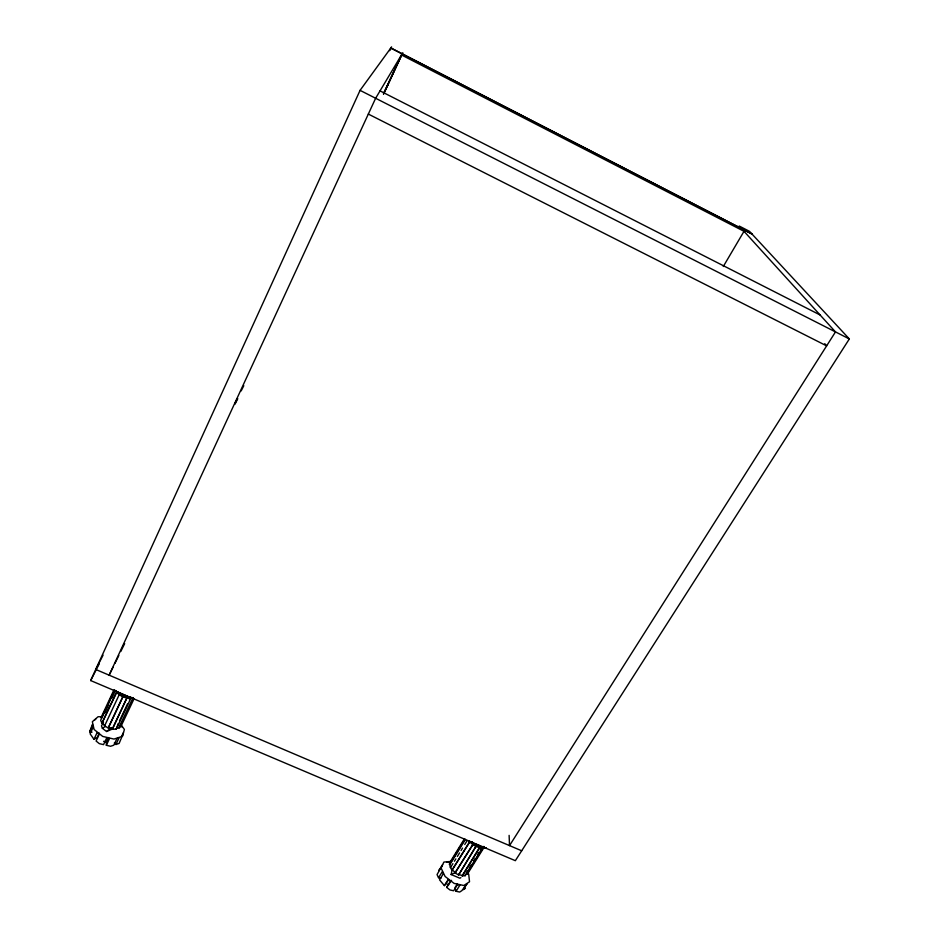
<?xml version="1.0" encoding="UTF-8"?>
<svg xmlns="http://www.w3.org/2000/svg" width="939" height="939" viewBox="0 0 939 939"><rect width="100%" height="100%" fill="white"/><g stroke="black" fill="none" stroke-linecap="round" stroke-linejoin="round"><path stroke-width="1.41" d="M114.37 742.878L115.92 744.498L119.065 737.878L116.941 738.582L113.795 745.202L110.556 746.282L106.342 745.284L106.377 741.986L108.466 737.561M112.351 729.134L127.281 697.114L112.351 729.134L116.225 729.192L131.12 697.677L130.662 697.219L129.418 699.848M127.774 696.421L119.957 693.099L104.593 725.882L108.255 727.971L123.126 696.351L119.946 694.074M108.255 727.971L123.173 695.905M460.873 877.66L459.875 878.2L451.131 874.538L452.269 869.056M92.081 732.138L89.663 731.845L92.409 724.368M469.477 842.342L452.035 870.171L450.074 867.096L450.685 867.26L449.429 864.197L450.204 861.896L464.042 839.466M509.114 835.37L509.525 845.605L835.487 331.913L739.216 226.041L749.498 231.346L849.337 338.944L515.347 860.687L90.66 680.552L360.071 90.355L391.598 46.95L390.378 49.614M389.603 50.659L390.87 47.948L751.834 233.858M234.785 403.911L237.191 398.711M383.405 93.912L401.469 54.955L744.005 231.311L723.3 266.488M383.675 93.654L401.493 55.213M383.699 93.912L402.796 52.725L375.635 98.255L109.147 675.164L113.032 667.289M89.663 731.845L92.75 725.19L93.196 727.126L90.097 733.793L93.97 739.322L97.175 737.561L99.252 733.124M113.83 690.118L100.978 717.713L101.67 717.901L114.523 690.329M114.769 690.048L100.661 720.319L101.928 723.194L116.612 692.712M105.039 712.619L108.713 704.731M111.788 698.146L114.241 692.888M93.97 739.322L97.081 732.655L99.217 734.368L96.095 741.047L99.299 743.641L103.536 744.627L106.682 737.972L109.487 738.629L106.342 745.284M101.928 723.194L116.694 691.562M439.863 868.598L438.889 870.664L442.598 864.631M116.225 729.192L118.244 723.476M119.488 720.859L127.551 703.792M115.767 728.734L118.83 727.69L133.092 697.56M122.868 720.729L120.392 725.964L121.072 726.152L134.089 698.722M121.565 736.493L123.443 732.549M122.974 734.251L119.124 743.43L115.92 744.498M114.969 663.345L118.842 655.457M120.779 651.513L124.664 643.638M235.149 403.899L237.79 398.688M241.159 390.906L243.8 385.706M103.055 655.199L95.731 669.46L521.685 850.781M90.66 680.552L99.346 663.627M103.49 722.244L101.482 725.8L102.374 728.324L106.577 731.504L112.692 728.922M387.126 86.188L387.96 84.721M441.823 866.274L437.046 874.573L438.536 877.742L441.189 877.93M438.536 877.742L442.269 871.685L443.278 873.786L439.534 879.855L444.393 885.641L448.572 879.831M449.429 864.197L464.84 839.22M453.021 858.622L450.708 862.366L450.204 861.896M454.558 856.133L456.859 852.389M459.171 848.656L461.483 844.912M450.039 864.361L465.451 839.396M450.685 867.26L452.903 863.669M454.394 861.274L455.873 858.88M457.352 856.474L459.57 852.882M461.061 850.488L462.54 848.093M464.758 844.49L466.988 840.898M452.035 870.171L469.876 841.367M444.393 885.641L448.161 879.573L450.403 881.298L446.635 887.378L450.004 889.984L453.654 890.759L457.434 884.702L459.852 885.219L456.061 891.275L459.687 892.05L461.859 890.63L467.07 883.669L463.279 889.691L465.439 888.294M480.756 846.145L477.047 844.631L458.596 874.948L455.028 872.93L473.268 843.903M455.028 872.93L472.528 845.1M446.635 887.378L451.553 880.336M458.596 874.948L475.65 846.872M480.381 850.112L482.623 846.532L483.139 847.001L465.204 875.688L462.164 875.923L479.242 847.882M457.258 884.022L454.992 887.648L456.061 891.275M462.164 875.923L480.111 847.178M466.178 872.824L467.681 870.441M469.171 868.047L471.413 864.455M473.655 860.875L475.146 858.481M477.388 854.901L478.89 852.506M465.204 875.688L464.688 875.218L466.718 873.833L483.878 846.391M484.407 846.861L467.235 874.303L466.718 873.833M121.072 726.152L119.288 728.148L118.83 727.69M94.252 720.389L95.848 719.004M106.577 731.504L111.764 727.608M102.374 728.324L105.461 726.375M451.131 874.538L455.849 872.366M104.593 725.882L102.457 723.018M450.673 861.45L443.865 862.072L441.084 868.012L445.098 876.463L454.112 883.399L463.796 885.5L469.535 881.768L468.69 874.092M446.635 862.295L448.666 862.108M483.644 847.741L486.414 847.706M101.999 716.739L98.079 716.727L92.351 721.715L94.123 729.509L102.691 736.411L113.971 739.075L122.528 736.282L124.406 729.439L120.45 723.957M127.235 697.56L131.12 697.677M128.514 697.125L133.068 697.818M103.583 741.329L106.377 741.986M458.478 874.444L462.047 875.418M108.314 727.514L112.398 728.676M368.323 114.065L826.637 345.869L824.759 343.686M360.071 90.355L849.337 338.944M380.037 90.872L820.064 314.952M390.788 48.065L752.104 234.14M474.571 843.656L477.047 844.631M472.916 844.126L476.519 846.168M471.671 842.072L474.066 843.915A11.35 6.233 35 0 0 481.719 846.72M446.318 883.458L448.537 885.184M117.985 692.043L120.251 693.862A11.761 6.808 22.2 0 0 128.749 697.02M452.398 869.937L455.392 872.695M120.685 725.178L122.058 727.091M133.361 697.747A11.761 6.819 22.2 0 1 115.802 691.233M119.593 693.463A18.404 10.611 22.2 0 1 115.861 690.752M483.843 847.424A11.35 6.233 35.1 0 1 469.066 841.074M475.486 844.396A17.759 9.695 35 0 1 471.648 841.696"/></g></svg>
